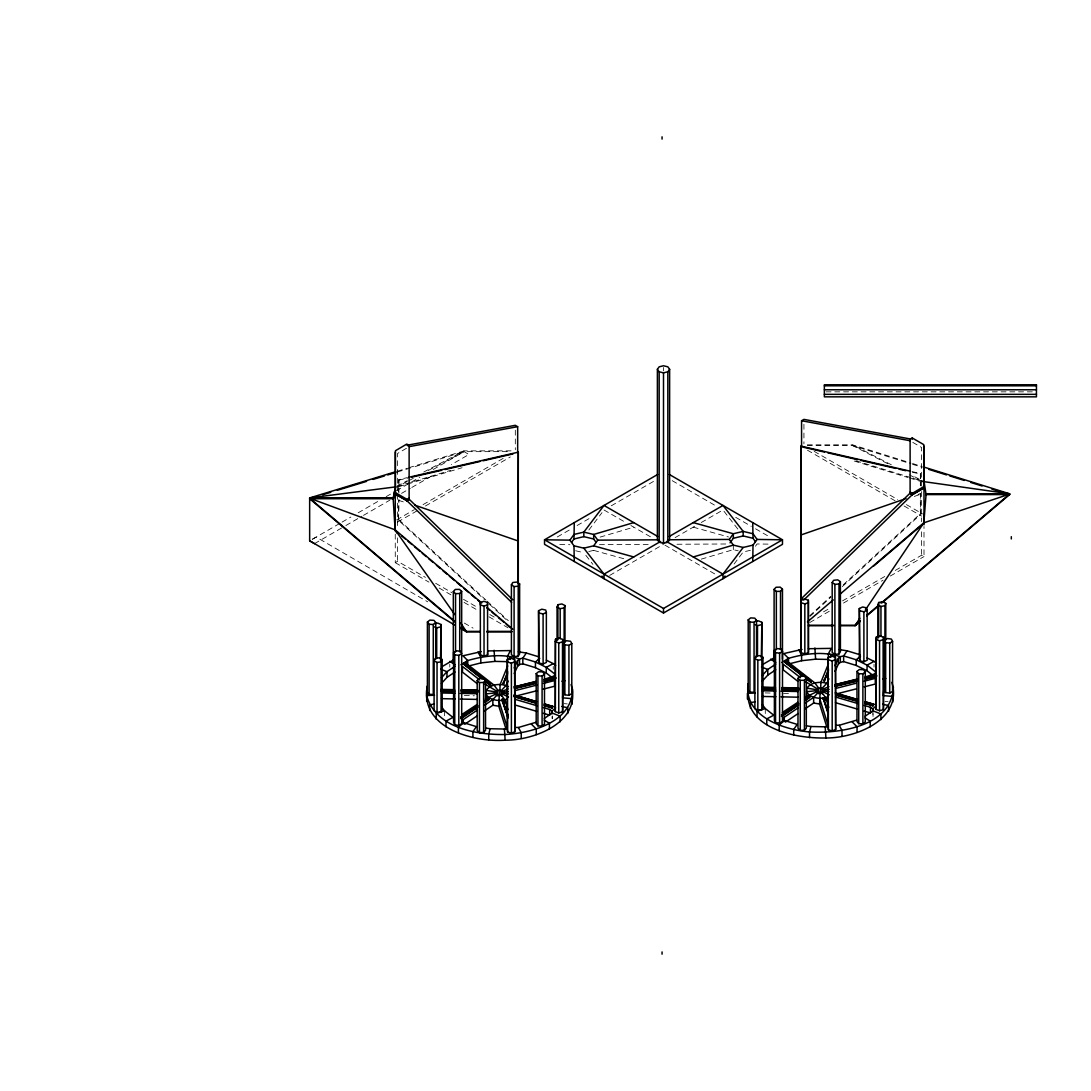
<?xml version="1.0" encoding="UTF-8"?>
<svg xmlns="http://www.w3.org/2000/svg" width="1091" height="1091" viewBox="0 0 1091 1091"><rect width="100%" height="100%" fill="white"/><g stroke="black" fill="none" stroke-linecap="round" stroke-linejoin="round"><path stroke-width="0.75" stroke-dasharray="5 3.75" d="M398.57 491.905L398.897 479.563L407.188 477.653M398.57 520.352L398.897 499.651L398.57 520.352L484.377 599.532M588.745 551.541L593.668 550.369L595.304 548.091M755.463 546.25L757.086 543.973L768.937 544.136M588.881 529.981L602 512.647M734.093 564.006L743.176 552.005L751.372 550.055M809.658 615.801L830.797 596.3M843.234 584.817L920.34 513.684L920.34 493.596L917.163 494.7M809.986 616.429L831.124 596.927M842.32 586.603L920.668 514.311L920.34 493.596M406.466 448.306L397.615 453.42L397.615 490.254M312.599 539.118L340.542 522.984M342.015 522.139L350.838 517.052M358.189 512.797L378.782 500.919M386.132 496.664L394.956 491.577M396.428 490.718L419.953 477.135M433.195 469.498L464.084 451.674L468.939 454.47L451.36 464.63M314.522 543.632L344.429 526.367M345.888 525.521L362.007 516.22M363.467 515.375L389.842 500.142M401.556 493.377L410.339 488.304M411.812 487.459L433.782 474.776M396.715 519.848L414.28 509.702M423.063 504.628L503.592 458.138M397.615 522.057L416.639 511.065M425.435 505.992L510.343 456.965M395.256 534.222L395.256 562.67L397.615 561.306L425.435 577.371M557.283 536.963L571.439 528.794M577.112 525.521L591.267 517.339M611.274 505.801L656.25 479.835M609.678 575.407L663.505 544.327M675.111 537.631L696.072 525.521M701.227 522.548L722.992 509.988M823.541 611.846L830.851 607.619M842.566 600.855L885.019 576.348M895.275 570.429L921.622 555.21L923.995 556.574L923.995 526.448M809.795 622.511L830.292 610.674M843.466 603.064L883.001 580.248M890.311 576.021L923.995 556.574M312.258 539.322L316.158 537.086L427.74 601.837M396.906 486.136L407.366 480.64M423.799 472.021L464.139 450.856L514.066 450.856M407.366 481.445L395.419 487.704L462.079 467.725M408.866 480.654L413.339 478.308M428.286 470.466L464.139 451.647L509.074 451.647M914.299 496.432L920.668 494.223M397.465 471.176L407.229 468.203M408.852 467.698L464.139 450.856L464.139 451.647L412.057 467.521M397.438 471.98L410.475 467.998M397.042 486.422L450.692 470.344M600.091 537.113L633.762 527.158M701.268 559.138L733.329 549.659L738.252 550.832M398.57 480.19L408.525 477.899M599.436 544.668L648.327 544.409M676.993 544.259L729.265 543.973M826.064 391.846L1033.054 391.846M807.299 444.828L852.657 444.828L910.89 462.993M807.299 445.619L852.657 445.619L910.89 463.798M559.765 544.545L569.911 544.682M765.105 692.921L771.787 693.071M783.474 693.317L791.834 693.494M464.357 695.567L474.38 695.772M884.951 701.431L888.088 701.704M564.156 703.64L567.293 703.913M912.049 471.598L920.34 473.508L920.668 485.85M912.376 472.239L920.668 474.135M575.625 550.75L583.835 552.714M693.249 527.158L728.529 536.963M593.668 550.369L625.743 559.274M855.903 460.757L911.135 477.694M912.758 478.185L924.118 481.676L912.212 475.54M854.28 461.057L907.876 477.49M909.499 477.994L922.495 481.977M912.512 463.498L922.222 466.539M912.512 464.302L922.222 467.33M398.57 500.278L404.938 502.474M891.361 464.793L852.657 444.828L852.657 445.619L888.388 464.043M909.239 474.79L922.631 481.704M912.772 442.373L921.622 447.487L921.622 485.986M814.186 451.36L897.634 499.542M906.416 504.615L922.522 513.902M807.435 450.188L895.275 500.905M904.057 505.979L921.622 516.111M672.206 480.667L715.737 505.801M735.729 517.339L751.317 526.339M755.558 528.794L769.728 536.963M604.019 509.988L625.266 522.248M630.925 525.521L650.754 536.963M664.924 545.145L717.319 575.407M435.677 583.29L451.783 592.59M463.498 599.354L478.131 607.796M489.845 614.56L495.709 617.942M395.256 562.67L428.927 582.117M439.168 588.035L450.883 594.8M464.057 602.396L478.704 610.851M488.945 616.77L507.983 627.761M464.302 623.056L473.085 628.143M398.897 519.725L485.959 600.05M487.2 601.196L508.338 620.711M489.354 604.128L508.011 621.338M724.001 511.284L739.139 530.744M585.853 555.319L592.918 564.402M552.114 716.678L552.251 718.751L552.251 715.901M921.622 491.605L921.622 521.73M921.622 531.781L921.622 555.21M920.34 473.508L920.34 485.222M874.027 664.242L874.027 667.078M873.032 713.691L873.032 716.528M872.909 711.618L872.909 714.455M803.931 424.263L803.931 443.819M765.282 708.564L765.282 714.237M733.329 545.105L733.329 549.659M663.505 367.476L663.505 370.885M553.246 666.451L553.246 669.288M515.307 430.209L515.307 449.751M449.792 664.255L449.792 667.092M444.487 710.773L444.487 716.46M398.897 479.563L398.897 492.955M397.615 494.359L397.615 527.826M397.615 537.877L397.615 561.306"/><path stroke-width="1.5" d="M574.275 522.616L573.989 538.995L571.548 542.404M657.696 474.449L544.532 539.786L544.532 544.327L663.505 613.019L782.479 544.327L782.479 539.786L757.086 539.431L753.022 545.105L752.735 561.497M427.222 686.103C419.435 727.656 472.921 742.548 505.133 740.189C534.985 740.394 582.158 721.71 571.07 684.534M426.622 701.24L427.126 693.358M563.106 689.607L562.588 697.831L571.998 698.649L571.998 704.322M572.598 689.185C572.284 722.119 532.013 733.002 505.133 734.516C476.044 734.966 435.732 727.902 426.622 695.553L434.532 695.212M891.865 682.325C902.953 719.501 855.78 738.171 825.914 737.98C796.866 738.634 745.63 729.293 747.908 691.149M883.901 687.385L883.369 695.622L892.793 696.44L892.793 702.113M893.393 686.975C892.07 726.183 840.097 733.766 809.536 731.952C783.624 729.77 743.789 716.337 748.017 683.893L748.017 686.73M873.373 566.284L923.818 523.325L926.082 494.087L1009.584 494.087L881.064 603.2M508.42 686.621C501.396 683.116 491.059 683.702 486.068 690.344L485.768 698.172M495.355 692.921L496.337 690.917L499.664 690.098L503.578 692.076L501.096 694.722L497.482 694.626L495.355 692.921L485.768 693.917L488.195 697.204C493.8 700.79 501.301 701.568 507.41 698.854M506.115 729.374L498.805 706.204L499.269 694.912M828.915 678.847L826.883 683.225C820.064 681.561 811.322 681.916 806.863 688.135L806.563 695.963M816.15 690.712L817.132 688.694L820.459 687.875L824.373 689.867L821.891 692.512L818.277 692.403L816.15 690.712L806.563 691.708L808.977 694.994C814.595 698.581 822.096 699.358 828.205 696.644M826.91 727.165L819.6 703.995L820.064 692.69M556.151 678.166L554.528 675.902L554.733 673.965L546.264 667.351L535.449 661.978L522.834 658.146L519.521 658.896C502.692 653.332 484.445 655.718 467.739 660.546L460.975 664.705M876.932 675.956L875.309 673.692L875.528 671.756L867.059 665.142L856.244 659.769L843.629 655.923L840.315 656.673C823.487 651.122 805.24 653.509 788.534 658.337L781.756 662.496M555.292 641.617L555.564 639.203L559.315 638.14L562.779 639.49L562.779 709.477L562.506 711.891L558.756 712.955L555.292 711.605L555.292 641.617L558.756 642.954L562.506 641.89L562.779 639.49M555.292 711.605L555.564 639.203M876.073 639.408L876.359 636.994L880.11 635.93L883.574 637.267L883.574 707.268L883.301 709.668L879.551 710.746L876.073 709.395L876.073 639.408L879.551 640.744L883.301 639.681L883.574 637.267M876.073 709.395L876.359 636.994M454.92 621.979L309.653 498.723L393.155 498.723L395.419 486.913L309.653 497.932L309.653 540.822L454.852 625.075M393.155 498.723L394.765 490.855M440.546 660.246L441.064 624.529L437.736 623.07L435.173 623.697M761.341 658.037L761.859 622.32L758.531 620.861L755.968 621.488M498.805 700.531L507.097 726.783L506.551 728.229L504.41 729.033L490.159 728.733L488.741 734.161L488.741 739.848M819.6 698.308L827.892 724.574L827.346 726.02L825.205 726.824L810.954 726.511L809.536 731.952L809.536 737.639M557.051 640.403L557.051 607.06L557.91 604.7L561.879 603.95L564.988 605.56L564.988 642.217M564.142 677.92L564.142 607.919L564.988 605.56M877.846 638.18L877.846 604.85L878.705 602.491L882.674 601.741L885.783 603.35L885.783 640.008M884.924 675.697L884.924 605.71L885.783 603.35M507.71 665.878L500.128 684.48L499.664 695.772M828.505 663.669L820.923 682.257L820.459 693.562M507.56 674.688L503.142 684.071L507.67 671.674M503.142 684.071L507.67 673.038M828.464 671.947L824.114 681.016L828.56 668.988M824.114 681.016L828.56 670.351M508.12 681.057L506.101 685.434L501.465 690.385L501.465 696.058M514.202 667.91L517.584 660.614L519.521 658.896L519.521 664.569L517.584 666.301L514.202 673.597M834.997 665.701L838.379 658.405L840.315 656.673L840.315 662.36L838.379 664.092L834.997 671.388M434.095 660.751L435.186 658.418L439.223 657.805L442.169 659.51L442.169 709.505L441.078 711.837L437.041 712.45L434.095 710.746L434.095 660.751L437.041 662.455L441.078 661.842L442.169 659.51M754.89 658.541L755.981 656.209L760.018 655.596L762.964 657.3L762.964 707.295L761.873 709.627L757.836 710.241L754.89 708.536L754.89 658.541L757.836 660.246L761.873 659.632L762.964 657.3M408.852 477.272L518.293 452.165L517.966 583.562M517.966 541.654L518.293 541.027L414.812 505.16M477.367 710.05L463.28 719.569L462.352 721.219L463.62 722.692L476.385 726.606L472.908 731.72L472.908 737.407M798.148 707.827L784.074 717.36L783.147 719.01L784.415 720.469L797.18 724.397L793.702 729.511L793.702 735.198M511.406 584.762L512.811 582.485L516.929 582.062L519.63 583.903L519.63 653.891L518.211 656.168L514.093 656.591L511.406 654.75L511.406 584.762L514.093 586.603L518.211 586.167L519.63 583.903M832.188 582.539L833.606 580.276L837.724 579.853L840.411 581.694L840.411 651.682L839.006 653.959L834.888 654.382L832.188 652.541L832.188 582.539L834.888 584.394L839.006 583.958L840.411 581.694M859.803 618.229L855.099 625.743L840.125 625.743M865.449 609.801L923.818 522.821L1009.584 494.087M856.981 622.934L855.099 625.743L860.294 621.338M539.199 656.946L526.312 653.018L522.834 658.146L522.834 663.819L535.449 667.665L546.264 673.038L552.319 677.756M859.994 654.736L847.107 650.809L843.629 655.923L843.629 661.61L856.244 665.455L867.059 670.815L873.114 675.547M657.382 369.304L659.169 366.808L663.505 365.771L667.828 366.808L669.629 369.304L669.629 539.745L667.828 542.241L663.505 543.277L659.169 542.241L657.382 539.745L657.382 369.304L659.169 371.799L659.169 542.241M667.828 542.241L667.828 371.799L669.629 369.304M669.301 474.449L782.479 539.786L663.505 608.464L544.532 539.786L569.911 540.14L573.989 534.454L583.835 532.108L593.668 534.454L633.762 522.616M569.911 540.14L573.989 545.814L583.835 548.173L593.668 545.814L597.745 540.14L658.446 539.813M668.565 539.759L729.265 539.431L733.329 533.744L743.176 531.399L753.022 533.744L757.086 539.431M730.07 542.841L733.329 538.299L733.329 533.744L693.249 522.616M725.01 576.007L722.992 578.666L722.992 574.125L743.176 547.464L753.022 545.105M477.19 680.552L479.099 678.411L483.272 678.288L485.536 680.307L485.536 730.302L483.627 732.456L479.454 732.579L477.19 730.547L477.19 680.552L479.454 682.571L483.627 682.461L485.536 680.307M797.985 678.343L799.894 676.202L804.053 676.079L806.317 678.097L806.317 728.092L804.422 730.247L800.248 730.356L797.985 728.338L797.985 678.343L800.248 680.361L804.422 680.239L806.317 678.097M544.191 705.686L552.155 708.059L552.401 706.409L544.436 704.036M552.155 708.059L552.401 706.409M864.849 703.518L872.95 705.85L873.195 704.2L865.108 701.868M872.95 705.85L873.195 704.2M453.324 661.582L453.324 591.595L455.261 589.454L459.447 589.372L461.67 591.404L461.698 723.647L458.806 725.392L454.756 724.819L453.583 722.501L453.583 652.5L456.474 650.768L460.538 651.341L461.698 653.659L458.806 655.391L454.756 654.818L453.583 652.5M459.72 651.873L459.72 593.545L461.67 591.404M441.432 677.743L446.983 671.674L454.947 666.328M441.432 683.43L446.983 677.361L454.947 672.015M774.105 659.373L774.105 589.385L776.056 587.244L780.229 587.149L782.465 589.195L782.465 659.196M780.515 649.663L780.515 591.336L782.465 589.195M762.227 675.534L767.764 669.465L775.742 664.119M762.227 681.22L767.764 675.152L775.742 669.792M484.404 705.277L492.846 699.563L497.482 694.626M805.185 703.068L813.641 697.354L818.277 692.403M826.883 683.225L822.246 688.176L822.246 693.849M912.185 494.769L803.931 599.832L801.571 598.468L909.812 493.405L912.185 494.769L923.995 487.95M555.619 707.882L552.114 710.991L552.114 713.828M876.4 705.672L872.909 708.782L872.909 711.618M463.62 722.692L458.411 727.302L458.411 732.988M784.415 720.469L779.206 725.092L779.206 730.779M807.395 621.938L833.265 599.914M839.743 594.404L923.818 522.821M539.745 658.35L535.449 661.978L535.449 667.665M860.294 620.834L855.099 625.238L840.125 625.238M866.786 615.324L878.46 605.396M866.786 615.829L878.46 605.9M882.36 602.6L1009.584 494.591L1009.584 493.787L923.832 467.043M860.526 656.141L856.244 659.769L856.244 665.455M536.186 673.679L538.586 671.701L542.745 671.92L544.491 674.102L544.491 724.11L542.091 726.074L537.931 725.856L536.186 723.674L536.186 673.679L537.931 675.861L537.931 725.856M537.931 675.861L542.091 676.079L544.491 674.102M856.967 671.456L859.381 669.492L863.54 669.71L865.286 671.892L865.286 721.887L862.886 723.865L858.726 723.647L856.967 721.465L856.967 671.456L858.726 673.652L858.726 723.647M858.726 673.652L862.886 673.87L865.286 671.892M435.718 622.552L433.277 624.516L433.277 694.503L429.118 694.258L427.399 692.062L427.399 622.075L429.84 620.111L434 620.356L435.718 622.552L435.718 659.223M756.513 620.343L754.058 622.306L754.058 692.294L749.912 692.049L748.194 689.853L748.194 619.852L750.635 617.901L754.795 618.147L756.513 620.343L756.513 657.014M460.647 717.101L477.49 705.618M484.499 700.845L489.136 698.172L489.136 699.536L484.922 702.413M477.913 705.822L461.07 717.305L461.07 718.669L477.913 707.186M484.922 701.049L489.136 698.172M460.647 718.464L477.49 706.982M484.499 702.195L488.713 699.331L488.713 697.967M781.442 714.891L798.285 703.409M805.308 698.635L809.945 695.976L809.945 697.34L805.731 700.204M798.707 703.627L781.865 715.096L781.865 716.46L798.707 704.991M805.731 698.84L809.945 695.976M781.442 716.255L798.285 704.772M805.308 699.999L809.522 697.135L809.522 695.772M464.698 724.301L477.367 715.723M484.404 710.964L492.846 705.25L498.805 706.204M785.479 722.092L798.148 713.514M805.185 708.755L813.641 703.04L819.6 703.995M441.773 666.792L454.183 659.537M544.286 718.41L552.251 713.064L560.119 716.16L560.119 721.833M762.568 664.583L774.978 657.327M865.068 716.201L873.032 710.855L880.914 713.95L880.914 719.624M461.588 714.673L476.985 704.554M485.386 699.045L496.091 693.917M782.383 712.464L797.78 702.345M806.181 696.835L816.873 691.694M563.652 642.49L566.515 640.731L570.579 641.276L571.793 643.581L571.793 693.576L568.929 695.335L564.865 694.79L563.652 692.485L563.652 642.49L564.865 644.795L564.865 694.79M564.865 644.795L568.929 645.34L571.793 643.581M884.446 640.267L887.31 638.508L891.374 639.067L892.574 641.372L892.574 691.367L889.724 693.126L885.66 692.58L884.446 690.262L884.446 640.267L885.66 642.572L885.66 692.58M885.66 642.572L889.724 643.131L892.574 641.372M774.378 650.291L777.269 648.559L781.333 649.131L782.492 651.45L782.492 721.437L779.601 723.183L775.551 722.61L774.378 720.292L774.378 650.291L775.551 652.609L775.551 722.61M775.551 652.609L779.601 653.182L782.492 651.45M910.112 492.164L912.512 493.227L923.777 486.6M912.512 494.55L923.777 487.922L923.777 444.623L912.24 437.968L910.112 439.073L910.112 493.487L912.512 494.55L912.512 493.227M392.76 498.451L395.692 496.76M395.256 494.046L407.066 500.864L409.425 499.501L512.797 599.832M801.571 446.805L801.571 420.744L803.931 419.38L910.521 439.005M602 576.075L604.019 578.666L604.019 574.125L660.669 541.422M669.165 536.513L722.992 505.447L743.176 531.399L743.176 535.94L753.022 538.299L755.463 541.709M554.528 675.902L544.177 679.298M875.309 673.692L864.958 677.088M555.674 665.51L553.246 663.614L546.264 667.351L546.264 673.038M876.468 663.301L874.027 661.391L867.059 665.142L867.059 670.815M395.46 492.696L406.998 499.351L409.125 498.26M406.998 500.674L409.125 499.583L409.125 445.155L406.725 444.105L395.46 450.719L395.46 494.018L406.998 500.674L406.998 499.351M538.572 610.701L541.818 609.187L545.718 610.06L546.359 612.446L546.359 662.442L543.1 663.955L539.213 663.083L538.572 660.696L538.572 610.701L539.213 663.083M539.213 613.087L543.1 613.96L546.359 612.446M859.353 608.492L862.613 606.978L866.499 607.851L867.14 610.237L867.14 660.232L863.895 661.746L859.994 660.873L859.353 658.487L859.353 608.492L859.994 660.873M859.994 610.878L863.895 611.751L867.14 610.237M515.075 727.411L518.416 727.492L535.79 722.365M835.856 725.201L839.211 725.283L856.571 720.155M508.12 688.898L502.856 691.094L502.856 693.931M828.915 686.675L823.65 688.871L823.65 691.721M482.317 679.216L464.07 664.474L464.07 663.11L490.595 683.975L490.595 685.339L484.922 681.316M464.07 664.474L481.472 677.975M464.07 663.11L490.595 683.975M803.003 676.475L784.865 662.264L784.865 660.901L811.227 681.016L811.227 682.38L805.594 678.507M784.865 662.264L803.453 676.284M784.865 660.901L811.227 681.016M507.315 659.673L510.779 658.323L514.543 659.373L514.843 661.773L514.843 731.775L511.393 733.125L507.629 732.075L507.315 729.674L507.315 659.673L507.629 732.075M507.629 662.087L511.393 663.137L514.843 661.773M828.11 657.464L831.574 656.114L835.324 657.164L835.638 659.564L835.638 729.552L832.188 730.915L828.424 729.865L828.11 727.465L828.11 657.464L828.424 729.865M828.424 659.864L832.188 660.914L835.638 659.564M906.021 498.56L800.958 534.972L801.285 535.599M480.326 602.532L483.913 601.291L487.554 602.464L487.622 604.878L484.036 606.105L480.395 604.932L480.326 602.532L480.395 654.927L484.036 656.114L487.622 654.873L487.554 602.464M804.831 603.896L808.417 602.668L808.349 600.255L804.708 599.082L801.121 600.309L801.176 602.723L804.831 603.896L804.831 653.891L801.176 652.718L801.121 650.318L800.958 446.11L910.399 471.23M804.831 653.891L808.417 652.663L808.417 602.668M445.987 726.824L445.987 721.137L452.956 717.401L444.487 710.773L436.236 713.528L436.236 719.201M766.768 724.601L766.768 718.928L773.751 715.178L765.282 708.564L757.031 711.318L757.031 716.992M395.842 471.667L309.653 497.932L393.155 497.932M322.663 494.769L330.805 492.286M337.296 490.309L366.576 481.376M373.054 479.413L384.468 475.935M387.687 474.953L395.842 472.458M693.249 556.956L733.329 545.105L743.176 547.464M513.929 686.989L536.213 681.316M514.761 690.685L537.017 685.025M543.373 683.402L554.514 680.579L554.514 686.253L543.373 689.089M514.761 696.358L537.017 690.698M857.008 679.107L834.724 684.78L857.185 679.393M835.556 688.476L856.217 683.211M864.167 681.193L875.296 678.357L875.296 684.043L864.167 686.866M835.556 694.149L856.217 688.898M481.213 651.641L462.979 655.786L467.739 660.546L467.739 666.233L480.804 662.933L494.809 661.391L507.629 661.664L507.629 655.991L510.479 650.577L487.65 650.932M802.008 649.431L783.761 653.577L788.534 658.337L788.534 664.01L801.599 660.723L815.604 659.182L828.41 659.455L828.41 653.768L831.274 648.368L808.445 648.722M434.477 626.889L436.7 627.857L440.546 626.916M755.272 624.666L757.495 625.648L761.341 624.707M514.325 686.935L535.831 681.739M544.095 679.748L554.228 677.647L554.228 679.011L544.314 681.411M514.543 687.235L536.036 682.039M544.314 680.048L554.228 677.647M514.325 688.298L534.167 683.511M544.095 681.111L554.228 679.011M514.543 688.598L536.036 683.402M865.19 677.456L875.023 675.438L875.023 676.802L865.408 679.12M834.97 685.107L857.403 679.693M865.408 677.756L875.023 675.438M834.751 686.184L855.576 681.152M865.19 678.82L875.023 676.802M834.97 686.471L857.403 681.057M659.169 371.799L663.505 372.836L667.828 371.799M573.989 538.995L583.835 536.649L593.668 538.995L596.122 542.404M733.329 538.299L743.176 535.94M411.839 477.135L441.678 470.289M445.005 469.525L479.822 461.534M483.136 460.784L512.988 453.924M519.521 664.569L522.834 663.819M840.315 662.36L843.629 661.61M557.051 607.06L560.174 608.669L564.142 607.919M877.846 604.85L880.955 606.46L884.924 605.71M517.666 426.676L409.425 446.601L407.066 445.237L515.307 425.313L517.666 426.676L517.666 452.738M434.232 704.036L429.677 704.854L429.677 710.541M561.96 681.248L565.002 680.702M755.013 701.827L750.472 702.645L750.472 708.318M882.755 679.038L885.797 678.493M508.024 718.069L502.037 699.263L508.024 715.055M502.037 700.627L508.024 716.419M828.369 714.564L823.091 697.845L827.864 710.064M823.091 699.195L823.637 697.776M503.578 692.076L508.379 691.585M824.373 689.867L829.16 689.376M755.327 693.003L747.417 693.344L747.417 699.031M453.324 591.595L455.547 593.64L459.72 593.545M774.105 589.385L776.342 591.417L780.515 591.336M824.36 385.805L1036.45 385.805M824.36 389.773L1036.45 389.773M824.36 394.342L1036.45 394.342M926.082 494.591L926.082 493.787L1009.584 493.787L924.118 481.676L926.082 494.591L1009.584 494.591L991.787 489.027M454.92 621.475L309.653 498.219L393.155 498.219L395.119 530.335L397.069 533.117M808.513 625.238L833.469 625.238M808.513 625.743L833.469 625.743M480.026 631.375L466.593 631.375L461.398 626.97M486.75 631.375L511.938 631.375M480.026 631.88L466.593 631.88L460.716 628.471M486.75 631.88L511.938 631.88M762.145 687.589L775.496 687.821M782.179 687.944L798.871 688.244M762.132 687.903L775.483 688.148M782.152 688.271L798.844 688.557M763.809 688.98L775.496 689.185M782.179 689.307L798.871 689.607M762.132 689.267L775.483 689.512M782.152 689.635L798.844 689.921M441.337 689.798L454.62 690.044M461.248 690.167L477.831 690.48M441.323 690.126L454.592 690.371M461.234 690.494L477.817 690.794M441.337 691.162L454.62 691.408M461.248 691.53L477.831 691.844M441.323 691.489L454.592 691.735M461.234 691.858L477.817 692.158M761.777 687.166L775.128 687.453M781.811 687.603L798.503 687.957M762.295 690.767L775.919 691.053M781.02 691.162L798.053 691.517M440.982 689.389L454.333 689.662M461.016 689.812L477.722 690.167M762.295 696.44L775.919 696.726M781.02 696.835L798.053 697.204M441.5 692.976L455.124 693.262M460.238 693.371L477.258 693.74M441.5 698.649L455.124 698.949M460.238 699.058L477.258 699.413M748.194 619.852L749.912 622.061L754.058 622.306M427.399 622.075L429.118 624.27L433.277 624.516M824.114 679.652L824.66 681.098M503.142 682.707L503.687 684.139M839.184 649.595L847.107 650.809M518.402 651.804L526.312 653.018M806.358 725.801L810.954 726.511M485.563 728.024L490.159 728.733M806.863 688.135L816.245 689.635L816.245 692.485M824.278 690.93L828.969 691.694M486.068 690.344L495.45 691.858L495.45 694.694M503.496 693.153L508.188 693.903M801.571 420.744L909.812 440.669M882.646 704.24L888.565 705.577L888.565 711.264M561.851 706.45L567.77 707.786L567.77 713.473M802.935 447.119L824.496 452.069M827.81 452.82L857.662 459.679M860.976 460.443L895.793 468.421M899.107 469.185L905.748 470.712M593.668 545.814L633.762 556.956M835.965 693.453L857.008 699.536M835.706 693.74L856.762 699.822M864.849 702.154L872.95 704.486M835.965 694.817L857.008 700.899M865.108 703.231L873.195 705.563M835.706 695.103L856.762 701.172M835.242 692.908L857.39 699.413M865.286 701.731L874.777 704.513M835.488 696.985L857.744 703.518M864.099 705.386L870.468 707.254L872.909 708.782L873.032 710.855M835.488 702.672L857.744 709.205M864.099 711.073L870.468 712.941L870.468 707.254M514.461 695.117L536.595 701.622M544.491 703.94L553.983 706.723M514.693 699.208L536.949 705.741M543.318 707.595L549.673 709.464L552.114 710.991L552.251 713.064M514.693 704.881L536.949 711.414M543.318 713.282L549.673 715.15L549.673 709.464M514.175 695.022L536.472 701.663M513.929 695.308L536.226 701.949M544.191 704.322L552.155 706.695M514.175 696.385L536.472 703.027M544.436 705.4L552.401 707.773M513.929 696.672L536.226 703.313M928.686 469.348L946.483 474.899M949.716 475.908L964.28 480.449M970.758 482.467L982.077 486M309.653 498.219L395.119 529.831L481.704 602.982M761.477 666.996L767.764 669.465L767.764 675.152M440.682 669.206L446.983 671.674L446.983 677.361M867.127 657.968L874.027 661.391M546.332 660.178L553.246 663.614M823.405 691.885L829.255 694.844M502.61 694.094L508.461 697.067M657.832 536.513L604.019 505.447L583.835 532.108L583.835 536.649M666.342 541.422L722.992 574.125M309.653 540.822L314.522 543.632M770.587 659.196L775.769 662.414M865.04 717.905L870.223 721.124L870.223 726.811M449.792 661.405L454.974 664.637M544.245 720.115L549.428 723.333L549.428 729.02M800.521 677.729L783.27 664.255L783.27 669.942L797.862 681.343M805.826 681.875L817.132 688.694L817.132 691.544M479.726 679.938L462.489 666.465L462.489 672.151L477.081 683.552M485.031 684.084L496.337 690.917L496.337 693.753M807.34 679.338L811.227 682.38M485.386 681.125L490.595 685.339M486.872 607.346L512.715 629.193M395.119 530.335L397.697 532.517M401.583 535.804L405.457 539.077M408.048 541.259L411.921 544.532M414.498 546.714L419.667 551.078M422.258 553.273L426.131 556.546M428.722 558.728L432.595 562.001M436.468 565.274L440.355 568.547M442.932 570.743L446.805 574.016M449.397 576.198L454.565 580.562M457.156 582.744L461.029 586.017M463.607 588.199L468.775 592.577M471.367 594.759L475.24 598.032M477.831 600.214L480.408 602.396M486.872 607.864L489.464 610.046M492.041 612.228L495.914 615.501M498.505 617.683L503.674 622.047M506.251 624.229L510.138 627.516M461.398 627.475L466.593 631.88L460.716 623.029M407.066 500.864L511.652 602.382M852.276 721.983L857.049 726.742L857.049 732.429M531.481 724.206L536.254 728.965L536.254 734.638M583.835 548.173L604.019 574.125M762.418 704.786L765.282 708.564M441.637 706.995L444.487 710.773M821.891 692.512L825.696 697.681L828.765 707.418M501.096 694.722L504.901 699.904L507.983 709.627M729.265 539.431L733.329 545.105M597.745 540.14L593.668 534.454L593.668 538.995M395.119 529.831L454.838 614.683M831.669 655.923L830.851 654.436L830.851 657.287M510.874 658.132L510.056 656.659L510.056 659.496M798.789 649.786L801.599 655.036L801.599 660.723M839.211 725.283L842.02 730.534L842.02 736.22M477.994 651.995L480.804 657.246L480.804 662.933M518.416 727.492L521.225 732.743L521.225 738.43M800.958 446.11L801.176 652.718M786.925 659.919L787.702 661.705L814.827 682.898L818.632 688.066L818.632 693.753M466.13 662.128L466.907 663.914L494.032 685.107L497.837 690.276L497.837 695.963M823.091 697.845L828.369 713.2M502.037 699.263L508.024 716.705M814.895 648.013L815.604 659.182M825.205 726.824L825.914 737.98M494.1 650.236L494.809 661.391M504.41 729.033L505.133 740.189M835.638 729.552L835.324 657.164M514.843 731.775L514.543 659.373M808.417 652.663L808.349 600.255M752.735 522.616L753.022 538.299M573.989 545.814L574.275 561.497M487.554 652.459L487.622 654.873M480.326 652.527L480.395 654.927M1011.316 536.69L1011.316 538.954M923.995 446.124L923.995 481.281M923.995 484.622L923.995 524.771M912.24 437.968L912.24 439.291M889.724 643.131L889.724 693.126M883.301 639.681L883.301 709.668M880.955 606.46L880.955 636.462M879.551 640.744L879.551 710.746M878.705 602.491L878.705 637.485M874.805 675.138L874.805 676.502M863.895 611.751L863.895 661.746M862.886 673.87L862.886 723.865M839.006 583.958L839.006 653.959M838.379 658.405L838.379 664.092M834.888 584.394L834.888 654.382M832.188 660.914L832.188 730.915M825.696 697.681L825.696 700.531M813.641 697.354L813.641 703.04M810.777 681.207L810.777 682.571M804.422 680.239L804.422 730.247M800.248 680.361L800.248 730.356M785.315 660.723L785.315 662.087M784.074 717.36L784.074 721.615M779.601 653.182L779.601 723.183M776.342 591.417L776.342 649.745M761.859 622.32L761.859 657.314M761.873 659.632L761.873 709.627M757.836 660.246L757.836 710.241M757.495 625.648L757.495 655.636M749.912 622.061L749.912 692.049M663.505 372.836L663.505 543.277M663.505 608.464L663.505 613.019M662.06 136.811L662.06 139.089M662.06 951.911L662.06 954.189M568.929 645.34L568.929 695.335M562.506 641.89L562.506 711.891M560.174 608.669L560.174 638.671M558.756 642.954L558.756 712.955M557.91 604.7L557.91 639.708M554.733 673.965L554.733 676.815M554.01 677.347L554.01 678.711M543.1 613.96L543.1 663.955M542.091 676.079L542.091 726.074M518.293 452.165L518.293 584.612M518.211 586.167L518.211 656.168M517.584 660.614L517.584 666.301M514.093 586.603L514.093 656.591M511.393 663.137L511.393 733.125M504.901 699.904L504.901 702.74M502.583 699.195L502.583 700.558M492.846 699.563L492.846 705.25M490.145 684.166L490.145 685.53M484.036 606.105L484.036 656.114M483.627 682.461L483.627 732.456M479.454 682.571L479.454 732.579M464.521 662.933L464.521 664.296M463.28 719.569L463.28 723.838M458.806 655.391L458.806 725.392M455.547 593.64L455.547 651.968M454.756 654.818L454.756 724.819M441.064 624.529L441.064 659.523M441.078 661.842L441.078 711.837M437.041 662.455L437.041 712.45M436.7 627.857L436.7 657.846M429.118 624.27L429.118 694.258M395.256 452.056L395.256 487.213M395.256 492.232L395.256 530.867M1036.45 384.768L824.36 384.768L824.36 396.838L1036.45 396.838L1036.45 384.768M834.806 655.35L834.274 656.632L834.806 655.35M514.011 657.559L513.479 658.841L514.011 657.559"/></g></svg>
